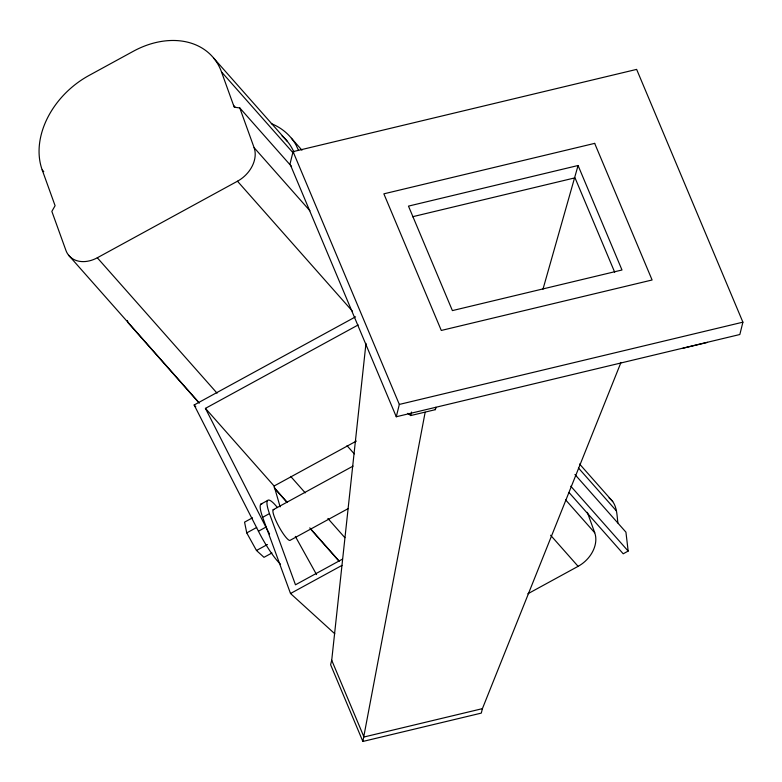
<?xml version="1.0" encoding="UTF-8"?>
<svg xmlns="http://www.w3.org/2000/svg" width="782" height="782" viewBox="0 0 782 782"><rect width="100%" height="100%" fill="white"/><g stroke="black" fill="none" stroke-linecap="round" stroke-linejoin="round"><path stroke-width="1.17" d="M620.967 362.457L482.406 708.648L481.301 713.106L362.868 741.453L330.61 664.71L331.715 660.252L365.976 343.366M425.144 412.28L362.868 741.453M407.813 413.326L410.687 415.565L435.33 409.67L435.799 407.393M293.064 151.64L290.014 163.966L396.279 416.757L739.84 334.51L742.9 322.174L636.636 69.393L293.064 151.64L399.328 404.431L396.279 416.757M410.687 415.565L411.557 412.075M435.33 409.67L435.906 407.344M578.074 165.51L621.993 269.995L452.397 310.601L408.478 206.116L578.074 165.51L542.982 289.193M97.31 257.777L237.474 181.219A27.839 21.094 -41.5 0 0 254.101 147.661L239.771 107.926L234.219 107.193L221.492 71.895A78.249 59.285 -41.5 0 0 133.331 51.27L88.894 75.541A78.249 59.285 -41.5 0 0 42.169 169.85L55.092 205.705L51.856 211.404L65.932 250.435A27.839 21.094 -41.5 0 0 97.31 257.777L217.054 393.16M280.494 564.184A38.787 7.292 61.4 0 1 258.431 531.222L194.151 404.988L355.566 316.818M269.546 533.969A38.787 7.292 61.4 0 1 265.9 527.136L205.431 408.37L358.185 324.941M205.431 408.37L274.101 486.013L356.348 441.077M260.768 504.224L267.571 500.509M252.518 517.801L244.561 522.141L246.75 532.894L256.476 550.489L263.993 557.322L271.95 552.982M273.123 509.776L353.063 466.101M334.764 633.762L290.513 593.509L262.664 517.313L269.458 513.598A35.298 6.637 61.4 0 1 277.444 507.586M246.75 532.894L256.701 527.459M258.431 531.222L265.9 527.136M256.476 550.489L267.415 544.507M347.97 508.72L290.405 540.157A17.546 3.304 61.4 0 1 278.539 525.944A17.546 3.304 61.4 0 1 273.964 509.522M342.379 559.179L295.479 584.799L269.458 513.598M290.513 593.509L341.959 565.406M527.811 593.802L578.103 566.334A27.839 21.094 -41.5 0 0 594.731 532.777L587.36 512.337M574.936 474.498L625.932 532.161L628.171 551.075L623.215 553.783L569.061 492.552M412.534 216.741L575.014 177.837L614.691 272.214M399.328 404.431L742.9 322.174M682.901 348.264L707.544 342.36M482.406 708.648L363.972 737.006L331.715 660.252M609.11 497.997C617.076 503.676 616.822 514.263 617.878 522.953M291.432 138.258L301.95 150.154M579.56 464.019L612.746 501.536M578.455 467.998L616.46 510.959M213.828 58.279L287.502 141.571M221.492 71.895L292.761 152.47M239.771 107.926L291.549 166.468M570.782 486.189L628.171 551.075M233.554 105.355L235.157 107.173M254.101 147.661L309.926 210.778M565.601 499.845L594.731 532.777M237.474 181.219L352.359 311.109M550.596 535.23L578.103 566.334M347.042 445.701L354.285 453.892M42.169 169.85L43.763 171.659M290.679 476.404L305.244 492.875M327.902 518.486L344.891 537.693M68.66 255.284L198.921 402.564M274.169 487.636L287.111 502.269M309.77 527.879L338.899 560.811M199.263 403.15L128.131 322.731L127.339 320.522M275.244 489.053L286.554 501.849M310.806 529.258L339.095 561.241M194.151 404.988L195.774 406.806M295.332 536.384L316.544 574.574M298.558 150.496L296.095 145.11A83.381 63.186 -41.5 0 0 271.295 123.605M274.101 486.013L280.142 506.873M262.664 517.313A35.298 6.637 61.4 0 1 262.048 503.784M282.107 136A78.249 59.285 -41.5 0 1 293.895 152.021M594.672 143.37L383.864 193.838L441.292 330.454L652.1 279.985L594.672 143.37"/></g></svg>
